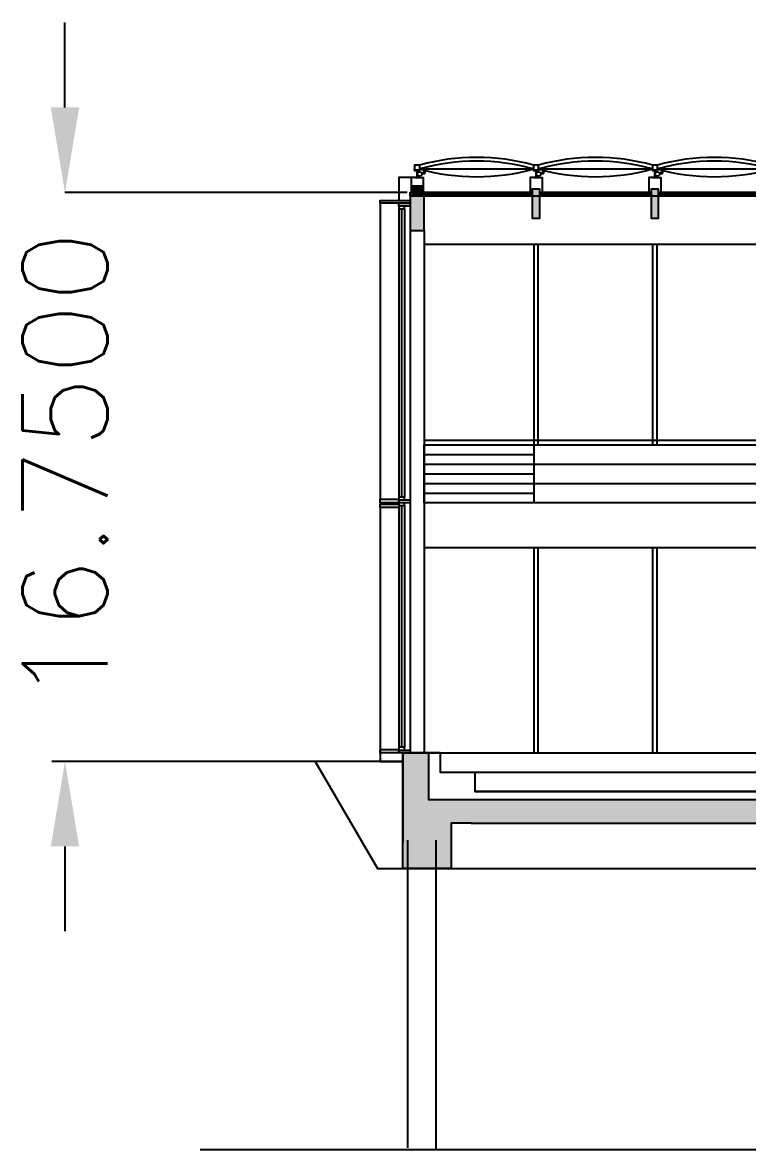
# Model space of a CAD drawing. Extents: x 126 to 1219, y 91 to 1021.
# Drawn here: x 714.12 to 735.47, y 704.18 to 737.35 of the extents above; entities that cross this region are included whole.
import ezdxf

# ---------------------------------------------------------------- set-up
doc = ezdxf.new("R2010")
doc.units = 0
doc.linetypes.add('ACAD_ISO03W100', pattern=[30, 12, -18])
doc.layers.get('DEFPOINTS').update_dxf_attribs({"linetype": 'CONTINUOUS'})
for name, color, linetype in [('-_E_-_PRZEKR_J___MEMBRANY', 8, 'CONTINUOUS'), ('-_E_-_PRZEKR_J___STOLARKA', 151, 'CONTINUOUS'), ('-_E_-_PRZEKR_J_CIENKA', 253, 'CONTINUOUS'), ('-_E_-_PRZEKR_J_GRUBA', 7, 'CONTINUOUS'), ('-_E_-_PRZEKR_J_PALE', 8, 'CONTINUOUS'), ('-_E_-_PRZEKR_J_WIDOK', 8, 'CONTINUOUS'), ('-_I_-_HATCH', 255, 'CONTINUOUS'), ('DIMENSION', 3, 'CONTINUOUS')]:
    doc.layers.add(name, color=color, linetype=linetype)
doc.styles.get("Standard").update_dxf_attribs({"font": 'txt.shx'})
doc.dimstyles.get("Standard").update_dxf_attribs({"dimscale": 100, "dimtxt": 2.5, "dimasz": 2.5, "dimexe": 0, "dimexo": 0.5, "dimgap": 1, "dimtad": 0, "dimtoh": 1, "dimzin": 0, "dimcen": 2.5, "dimazin": 3, "dimtfac": 1, "dimtofl": 0, "dimtmove": 0, "dimatfit": 3})

# ---------------------------------------------------------------- blocks, each defined once
blk = doc.blocks.new('_WIETLIK_DACHOWY_01')
at = {"layer": '-_E_-_PRZEKR_J___MEMBRANY'}
blk.add_lwpolyline([(1168.658519, 2269.166696), (1170.668519, 2269.166696)], dxfattribs=at)
for centre, start, end in [((1169.663519, 2265.572221), 74.379231, 105.620769), ((1169.663519, 2272.761171), 254.379231, 285.620769)]:
    blk.add_arc(centre, 3.732328, start, end, dxfattribs=at)
at = {"layer": '-_E_-_PRZEKR_J___STOLARKA'}
for points in [[(1168.688519, 2268.69228), (1170.608519, 2268.69228), (1170.608519, 2268.75228), (1168.688519, 2268.75228)], [(1168.719792, 2268.752293), (1168.689786, 2268.75228), (1168.689786, 2268.69228), (1168.719792, 2268.692293)], [(1170.638525, 2268.752293), (1170.608519, 2268.75228), (1170.608519, 2268.69228), (1170.638525, 2268.692293)]]:
    blk.add_lwpolyline(points, close=True, dxfattribs=at)
blk.add_lwpolyline([(1168.719792, 2268.72228), (1170.608519, 2268.72228)], dxfattribs=at)
at = {"layer": '-_E_-_PRZEKR_J_GRUBA'}
for points in [[(1168.647603, 2269.161932), (1168.658519, 2269.166696), (1168.658519, 2269.142318), (1168.568519, 2269.142318), (1168.568519, 2269.166696), (1168.579187, 2269.161932)], [(1168.658519, 2269.018334), (1168.568519, 2269.018334), (1168.613519, 2269.018334), (1168.613519, 2269.138334), (1168.658519, 2269.138334), (1168.568519, 2269.138334), (1168.613519, 2269.138334)], [(1170.747603, 2269.161932), (1170.758519, 2269.166696), (1170.758519, 2269.142318), (1170.668519, 2269.142318), (1170.668519, 2269.166696), (1170.679187, 2269.161932)], [(1170.758519, 2269.018334), (1170.668519, 2269.018334), (1170.713519, 2269.018334), (1170.713519, 2269.138334), (1170.758519, 2269.138334), (1170.668519, 2269.138334), (1170.713519, 2269.138334)], [(1168.613519, 2269.018334), (1168.507251, 2269.018334), (1168.507251, 2268.752293)], [(1168.613519, 2269.018334), (1168.719786, 2269.018334), (1168.719835, 2268.752293)], [(1170.713519, 2269.018334), (1170.607251, 2269.018334), (1170.608519, 2268.75228)], [(1170.713519, 2269.018334), (1170.819786, 2269.018334), (1170.819786, 2268.752293)]]:
    blk.add_lwpolyline(points, dxfattribs=at)
at = {"layer": '-_E_-_PRZEKR_J_WIDOK'}
for points in [[(1168.658519, 2269.166696), (1168.658519, 2269.233472), (1168.568519, 2269.233472), (1168.568519, 2269.166696)], [(1168.69203, 2269.096331), (1168.731928, 2269.103758), (1168.742677, 2269.145961)], [(1168.69702, 2269.078094), (1168.747214, 2269.087439), (1168.760833, 2269.140906)], [(1170.758519, 2269.166696), (1170.758519, 2269.233472), (1170.668519, 2269.233472), (1170.668519, 2269.166696)]]:
    blk.add_lwpolyline(points, dxfattribs=at)
blk.add_circle((1168.658519, 2269.077361), 0.038508, dxfattribs=at)
blk.add_arc((1169.663519, 2265.638997), 3.732328, 74.379231, 105.620769, dxfattribs=at)
blk = doc.blocks.new('*U10')
at = {"layer": '-_I_-_HATCH'}
for points in [[(1216.775724, 2533.413981), (1216.775724, 2533.607002), (1216.988265, 2533.413981)], [(1216.988265, 2533.413981), (1216.775724, 2533.607002), (1216.988265, 2533.607002)], [(1218.92067, 2533.013981), (1218.92067, 2533.537579), (1219.040723, 2533.013981)], [(1219.040723, 2533.013981), (1218.92067, 2533.537579), (1219.040723, 2533.537579)], [(1221.02067, 2533.013981), (1221.02067, 2533.537579), (1221.140723, 2533.013981)], [(1221.140723, 2533.013981), (1221.02067, 2533.537579), (1221.140723, 2533.537579)], [(1216.755725, 2532.803981), (1216.755725, 2533.413981), (1216.775724, 2532.803981)], [(1216.775724, 2532.803981), (1216.755725, 2533.413981), (1216.775724, 2533.413981)], [(1216.775724, 2532.803981), (1216.775724, 2533.413981), (1216.988265, 2532.803981)], [(1216.988265, 2532.803981), (1216.775724, 2533.413981), (1216.988265, 2533.413981)], [(1216.988265, 2532.803981), (1216.988265, 2533.413981), (1217.005725, 2532.803981)], [(1217.005725, 2532.803981), (1216.988265, 2533.413981), (1217.005725, 2533.413981)], [(1216.630723, 2521.533981), (1216.630723, 2523.573981), (1216.755725, 2521.533981)], [(1216.755725, 2521.533981), (1216.630723, 2523.573981), (1216.755725, 2523.573981)], [(1216.755725, 2521.533981), (1216.755725, 2523.573981), (1216.775724, 2521.533981)], [(1216.775724, 2521.533981), (1216.755725, 2523.573981), (1216.775724, 2523.573981)], [(1216.775724, 2521.533981), (1216.775724, 2523.573981), (1216.988265, 2521.533981)], [(1216.988265, 2521.533981), (1216.775724, 2523.573981), (1216.988265, 2523.573981)], [(1216.988265, 2521.533981), (1216.988265, 2523.573981), (1217.005725, 2521.533981)], [(1217.005725, 2521.533981), (1216.988265, 2523.573981), (1217.005725, 2523.573981)], [(1217.005725, 2521.533981), (1217.005725, 2523.573981), (1217.083224, 2521.533981)], [(1217.083224, 2521.533981), (1217.005725, 2523.573981), (1217.083224, 2523.573981)], [(1217.083224, 2521.533981), (1217.083224, 2522.75063), (1217.480639, 2521.533981)], [(1217.480639, 2521.533981), (1217.083224, 2522.75063), (1217.480639, 2522.75063)], [(1217.480639, 2522.333981), (1217.480639, 2522.75063), (1218.92067, 2522.333981)], [(1218.92067, 2522.333981), (1217.480639, 2522.75063), (1218.92067, 2522.75063)], [(1218.92067, 2522.333981), (1218.92067, 2522.75063), (1219.040723, 2522.333981)], [(1219.040723, 2522.333981), (1218.92067, 2522.75063), (1219.040723, 2522.75063)], [(1219.040723, 2522.333981), (1219.040723, 2522.75063), (1221.02067, 2522.333981)], [(1221.02067, 2522.333981), (1219.040723, 2522.75063), (1221.02067, 2522.75063)], [(1221.02067, 2522.333981), (1221.02067, 2522.75063), (1221.140723, 2522.333981)], [(1221.140723, 2522.333981), (1221.02067, 2522.75063), (1221.140723, 2522.75063)], [(1221.140723, 2522.333981), (1221.140723, 2522.75063), (1223.120669, 2522.333981)], [(1223.120669, 2522.333981), (1221.140723, 2522.75063), (1223.120669, 2522.75063)]]:
    blk.add_solid(points, dxfattribs=at)
blk = doc.blocks.new('HATCH_PRZEKROJ_2_OBRYS')
at = {"layer": '-_I_-_HATCH'}
blk.add_blockref('*U10', (0, 0), dxfattribs=at)
blk = doc.blocks.new('PRZEKR_J_2')
at = {"layer": '-_E_-_PRZEKR_J___STOLARKA'}
for points in [[(1231.665642, 2313.024522), (1231.615642, 2313.024522), (1231.615642, 2313.224522), (1231.665642, 2313.224522)], [(1231.665642, 2313.024522), (1231.715642, 2313.024522), (1231.715642, 2313.124522), (1231.665642, 2313.124522)], [(1236.804192, 2313.024522), (1236.854192, 2313.024522), (1236.854192, 2313.124522), (1236.804192, 2313.124522)], [(1236.904192, 2313.024522), (1236.854192, 2313.024522), (1236.854192, 2313.224522), (1236.904192, 2313.224522)], [(1236.904192, 2313.024522), (1236.954192, 2313.024522), (1236.954192, 2313.124522), (1236.904192, 2313.124522)], [(1241.224192, 2313.024522), (1241.274192, 2313.024522), (1241.274192, 2313.124522), (1241.224192, 2313.124522)], [(1241.324192, 2313.024522), (1241.274192, 2313.024522), (1241.274192, 2313.224522), (1241.324192, 2313.224522)]]:
    blk.add_lwpolyline(points, close=True, dxfattribs=at)
for points in [[(1231.715642, 2313.124522), (1236.804192, 2313.124522)], [(1236.954192, 2313.124522), (1241.224192, 2313.124522)], [(1231.715642, 2313.074522), (1236.804192, 2313.074522)], [(1231.715642, 2313.024522), (1236.804192, 2313.024522)], [(1236.954192, 2313.074522), (1241.224192, 2313.074522)], [(1236.954192, 2313.024522), (1241.224192, 2313.024522)]]:
    blk.add_lwpolyline(points, dxfattribs=at)
at = {"layer": '-_E_-_PRZEKR_J_GRUBA'}
for points in [[(1242.564192, 2314.304077), (1242.564192, 2321.525089), (1243.364192, 2321.525089), (1243.364192, 2322.349604), (1242.064192, 2322.349604), (1242.064192, 2322.763039)], [(1241.324192, 2313.552021), (1242.147544, 2313.552021), (1242.147544, 2321.74952), (1241.504192, 2321.74952)], [(1242.004192, 2320.935835), (1242.004192, 2314.370001)], [(1241.324192, 2313.754522), (1241.494192, 2313.754522), (1241.494192, 2313.754522), (1241.664192, 2313.754522), (1241.664192, 2314.370001), (1242.004192, 2314.370001), (1242.004192, 2320.579519)], [(1231.484192, 2317.489521), (1231.360595, 2317.489467), (1231.360543, 2317.609521), (1231.484192, 2317.609521)], [(1231.484205, 2317.444521), (1231.484192, 2317.443251), (1231.484192, 2317.655791), (1231.484192, 2317.657062)], [(1231.484192, 2315.389521), (1231.360595, 2315.389467), (1231.360543, 2315.509521), (1231.484192, 2315.509521)], [(1231.484205, 2315.344521), (1231.484192, 2315.343251), (1231.484192, 2315.555791), (1231.484192, 2315.557062)], [(1242.564192, 2314.304077), (1242.564192, 2313.949436), (1243.364192, 2313.949436), (1243.364192, 2313.09952), (1241.324192, 2313.09952), (1241.324192, 2313.754522)], [(1241.324192, 2313.754522), (1241.324192, 2313.34952), (1241.324192, 2313.09952), (1242.904192, 2313.09952)], [(1241.324192, 2313.09952), (1241.324192, 2313.754522)], [(1231.484192, 2313.289521), (1231.360595, 2313.289467), (1231.360543, 2313.409521), (1231.484192, 2313.409521)], [(1231.484205, 2313.244521), (1231.484192, 2313.243251), (1231.484192, 2313.455791), (1231.484192, 2313.457062)], [(1231.565642, 2313.224522), (1231.615642, 2313.224522), (1231.615642, 2313.004522), (1231.615642, 2312.694522), (1231.565642, 2312.694522), (1231.565642, 2313.224522)], [(1241.324192, 2313.09952), (1242.224192, 2313.09952)], [(1241.324192, 2312.694522), (1241.474192, 2312.694522), (1241.474192, 2313.09952)]]:
    blk.add_lwpolyline(points, dxfattribs=at)
for points in [[(1231.584192, 2317.60952), (1231.884192, 2317.60952), (1231.884192, 2317.48952), (1231.484192, 2317.48952), (1231.484192, 2317.60952)], [(1231.584192, 2315.50952), (1231.884192, 2315.50952), (1231.884192, 2315.38952), (1231.484192, 2315.38952), (1231.484192, 2315.50952)], [(1231.484192, 2313.224522), (1231.484192, 2313.224522), (1231.424192, 2313.224522), (1231.424192, 2313.474522), (1231.484192, 2313.474522)], [(1231.484192, 2313.224522), (1232.094192, 2313.224522), (1232.094192, 2313.474522), (1231.484192, 2313.474522)], [(1236.904192, 2313.024522), (1236.904192, 2312.694522), (1236.844192, 2312.694522), (1236.844192, 2313.024522), (1236.904192, 2313.024522)], [(1236.989192, 2313.024522), (1236.989192, 2312.694522), (1236.929192, 2312.694522), (1236.929192, 2313.024522), (1236.989192, 2313.024522)], [(1241.324192, 2313.024522), (1241.324192, 2312.694522), (1241.264192, 2312.694522), (1241.264192, 2313.024522), (1241.324192, 2313.024522)]]:
    blk.add_lwpolyline(points, close=True, dxfattribs=at)
at = {"layer": '-_E_-_PRZEKR_J_PALE', "linetype": 'ACAD_ISO03W100'}
for points in [[(1248.326993, 2313.683224), (1242.864192, 2313.683224)], [(1248.299249, 2313.183224), (1242.864192, 2313.183224)]]:
    blk.add_lwpolyline(points, dxfattribs=at)
at = {"layer": '-_E_-_PRZEKR_J_WIDOK', "linetype": 'ACAD_ISO03W100'}
blk.add_lwpolyline([(1248.326993, 2309.515383), (1248.326993, 2430.986035)], dxfattribs=at)
at = {"layer": '-_E_-_PRZEKR_J_WIDOK'}
for points in [[(1241.474192, 2311.5467), (1243.364192, 2312.651222), (1243.364192, 2322.920797), (1242.064192, 2323.849519), (1242.064192, 2328.511177), (1242.864192, 2329.0631), (1242.864192, 2338.92401), (1246.6291, 2340.547408), (1246.6291, 2380.924513), (1246.6291, 2381.729162), (1242.864192, 2383.768124), (1242.864192, 2409.949576), (1242.864192, 2410.698676), (1246.644192, 2412.382804), (1246.644192, 2422.674652), (1246.644192, 2423.572309), (1241.324192, 2425.598973), (1241.324192, 2429.109963)], [(1237.704192, 2322.426958), (1237.704192, 2313.474522)], [(1232.344192, 2321.624521), (1232.344192, 2313.474522)], [(1236.054192, 2313.474522), (1235.884192, 2313.474522), (1235.884192, 2321.624521)], [(1236.394192, 2313.474522), (1236.224192, 2313.474522), (1236.224192, 2321.624521)], [(1236.734192, 2313.474522), (1236.564192, 2313.474522), (1236.564192, 2321.624521)], [(1241.324192, 2313.754522), (1241.324192, 2321.586958)], [(1241.664192, 2314.370001), (1241.664192, 2320.935835)], [(1235.804192, 2319.70952), (1235.804192, 2313.474522), (1236.904192, 2313.474522)], [(1236.904192, 2319.64952), (1236.904192, 2313.474522)], [(1235.884192, 2315.40952), (1236.904192, 2315.40952)], [(1236.054192, 2313.474522), (1235.884192, 2313.474522), (1235.884192, 2315.40952)], [(1236.224192, 2313.474522), (1236.054192, 2313.474522), (1236.054192, 2315.40952)], [(1236.564192, 2313.474522), (1236.394192, 2313.474522), (1236.394192, 2315.40952)], [(1236.904192, 2313.474522), (1236.734192, 2313.474522), (1236.734192, 2315.40952)], [(1232.094192, 2313.474522), (1241.324192, 2313.474522)], [(1231.158152, 2313.244521), (1231.158152, 2313.024522), (1231.565642, 2313.024522)], [(1232.094192, 2313.224522), (1241.324192, 2313.224522)], [(1241.474192, 2313.09952), (1241.474192, 2306.896405)], [(1231.615642, 2312.694522), (1236.844192, 2312.694522)], [(1236.989192, 2312.694522), (1241.324192, 2312.694522)]]:
    blk.add_lwpolyline(points, dxfattribs=at)
for points in [[(1232.344192, 2317.58952), (1232.344192, 2317.50952), (1235.884192, 2317.50952), (1235.884192, 2317.58952), (1233.080669, 2317.58952)], [(1237.704192, 2317.54952), (1237.704192, 2317.50952), (1241.324192, 2317.50952), (1241.324192, 2317.58952), (1237.704192, 2317.58952)], [(1232.344192, 2315.48952), (1232.344192, 2315.40952), (1235.884192, 2315.40952), (1235.884192, 2315.48952), (1233.080669, 2315.48952)], [(1237.704192, 2315.44952), (1237.704192, 2315.40952), (1241.324192, 2315.40952), (1241.324192, 2315.48952), (1237.704192, 2315.48952)]]:
    blk.add_lwpolyline(points, close=True, dxfattribs=at)
at = {"layer": '-_E_-_PRZEKR_J_WIDOK', "rotation": 90}
for p in [(3500.176485, 1148.937269), (3500.176485, 1146.837269), (3500.176485, 1144.737269)]:
    blk.add_blockref('_WIETLIK_DACHOWY_01', p, dxfattribs=at)
at = {"layer": '-_I_-_HATCH', "rotation": 90}
blk.add_blockref('HATCH_PRZEKROJ_2_OBRYS', (3764.898174, 1096.468797), dxfattribs=at)
blk = doc.blocks.new('*D44')
at = {"layer": 'DEFPOINTS', "color": 0}
for p in [(725.946438, 732.351427), (715.367935, 715.601466), (720.367935, 715.601466)]:
    blk.add_point(p, dxfattribs=at)
at = {"layer": 'DIMENSION', "color": 0}
for p, q in [((715.367935, 734.851427), (715.367935, 737.351427)), ((725.446438, 732.351427), (715.367935, 732.351427)), ((719.867935, 715.601466), (715.367935, 715.601466)), ((715.367935, 713.101466), (715.367935, 710.601466))]:
    blk.add_line(p, q, dxfattribs=at)
for points in [[(714.951268, 734.851427), (715.784602, 734.851427), (715.367935, 732.351427)], [(715.784602, 713.101466), (714.951268, 713.101466), (715.367935, 715.601466)]]:
    blk.add_solid(points, dxfattribs=at)
at = {"layer": 'DIMENSION', "color": 0, "linetype": 'CONTINUOUS'}
blk.add_text('16.7500', height=2.5, rotation=90, dxfattribs=at).set_placement((716.617935, 717.30978))

msp = doc.modelspace()

# ---------------------------------------------------------------- block references
at = {"layer": '-_E_-_PRZEKR_J_CIENKA', "xscale": 1.666665, "yscale": 1.666665, "zscale": 1.666665, "rotation": 270}
msp.add_blockref('PRZEKR_J_2', (-3129.840576, 2784.72305), dxfattribs=at)

# ---------------------------------------------------------------- dimensions: what is measured, and where the dimension line sits
at = {"layer": 'DIMENSION'}
dim = msp.add_linear_dim(base=(715.367935, 715.601466), p1=(725.946438, 732.351427), p2=(720.367935, 715.601466), angle=90, dimstyle='STANDARD', override={"dimscale": 1, "dimlfac": 1, "dimsah": 1, "dimtmove": 1, "dimtolj": 1}, dxfattribs=at)
dim.commit()
dim.dimension.update_dxf_attribs({"geometry": '*D44', "text_midpoint": (715.367935, 723.976447)})

doc.saveas('drawing.dxf')
